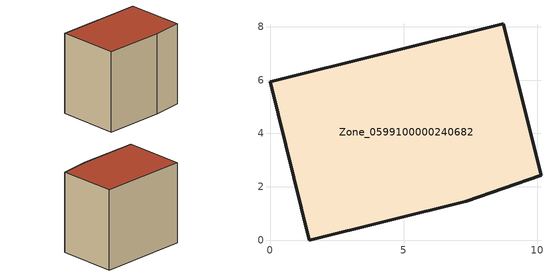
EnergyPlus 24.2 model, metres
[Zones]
Zone_0599100000240682
 floor ground (C_G): 10.14,2.43 7.35,1.46 1.47,0 0,5.94 8.73,8.11 z0
 wall outside (C_F): 10.14,2.43 8.73,8.11 0,5.94 1.47,0 7.35,1.46 10.14,2.43 z0:8.14
 roof outside (C_R): 7.35,1.46 10.14,2.43 8.73,8.11 0,5.94 1.47,0 z8.14
[BUILDING]
Pand.0599100000240682: North Axis=0; Terrain=City; Loads Convergence Tolerance Value=0.04; Temperature Convergence Tolerance Value=0.4; Solar Distribution=FullExterior; Maximum Number of Warmup Days=25; Minimum Number of Warmup Days=1
[Site:Location]
Rotterdam.The.Hague.AP_ZH_NLD Design_Conditions: Latitude=51.96; Longitude=4.45; Time Zone=1; Elevation=-4.5
[SITE:GROUNDTEMPERATURE:BUILDINGSURFACE]
18, 18, 18, 18, 18, 18, 18, 18, 18, 18, 18, 18
[MATERIAL] Thermal Absorptance=0.9; Solar Absorptance=0.7; Visible Absorptance=0.7
Name | Roughness | Thickness | Conductivity | Density | Specific Heat
G.TC.1965-1974 | MediumSmooth | 0.15 | 0.882353 | 540 | 1210
F.TC.1965-1974 | Rough | 0.3 | 0.697674 | 1920 | 840
R.TC.1965-1974 | MediumRough | 0.2 | 0.232558 | 1500 | 1000
[CONSTRUCTION]
C_G: G.TC.1965-1974
C_F: F.TC.1965-1974
C_R: R.TC.1965-1974
[ZONE]
Zone_0599100000240682: Type=1; Multiplier=1; Ceiling Height=Autocalculate; Volume=Autocalculate; Floor Area=autocalculate; Part of Total Floor Area=Yes
[ZONEINFILTRATION:DESIGNFLOWRATE]
Infil_Zone_0599100000240682: Zone or ZoneList or Space or SpaceList=Zone_0599100000240682; Schedule=AlwaysOn; Design Flow Rate Calculation Method=Flow/Area; Flow Rate per Floor Area=0.003; Constant Term Coefficient=1; Temperature Term Coefficient=0; Velocity Term Coefficient=0; Velocity Squared Term Coefficient=0
[HVACTEMPLATE:ZONE:IDEALLOADSAIRSYSTEM]
Zone_0599100000240682: Maximum Heating Supply Air Temperature=50; Minimum Cooling Supply Air Temperature=13; Maximum Heating Supply Air Humidity Ratio=0.0156; Minimum Cooling Supply Air Humidity Ratio=0.0077; Heating Limit=NoLimit; Cooling Limit=NoLimit; Dehumidification Control Type=ConstantSensibleHeatRatio; Cooling Sensible Heat Ratio=0.7; Dehumidification Setpoint=60; Humidification Control Type=None; Humidification Setpoint=30; Outdoor Air Method=None; Outdoor Air Flow Rate per Person=0.00944; Outdoor Air Flow Rate per Zone Floor Area=0; Outdoor Air Flow Rate per Zone=0; Demand Controlled Ventilation Type=None; Outdoor Air Economizer Type=NoEconomizer; Heat Recovery Type=None; Sensible Heat Recovery Effectiveness=0.7; Latent Heat Recovery Effectiveness=0.65
[ZONECONTROL:THERMOSTAT]
ThermostatControl_Zone_0599100000240682: Zone or ZoneList=Zone_0599100000240682; Control Type Schedule=DualSetpointControlType; Control 1=Thermostat_Zone_0599100000240682; Temperature Difference Between Cutout And Setpoint=0
[THERMOSTATSETPOINT:DUALSETPOINT]
Thermostat_Zone_0599100000240682: Heating Setpoint Temperature Schedule=HeatingSetpoint_Zone_0599100000240682; Cooling Setpoint Temperature Schedule=CoolingSetpoint_Zone_0599100000240682
[SCHEDULE:COMPACT]
HeatingSetpoint_Zone_0599100000240682: Through: 12/31, For: AllDays, Until: 24:00, 21
CoolingSetpoint_Zone_0599100000240682: Through: 12/31, For: AllDays, Until: 24:00, 24
DualSetpointControlType: Through: 12/31, For: AllDays, Until: 24:00, 4
AlwaysOn: Through: 12/31, For: AllDays, Until: 24:00, 1
